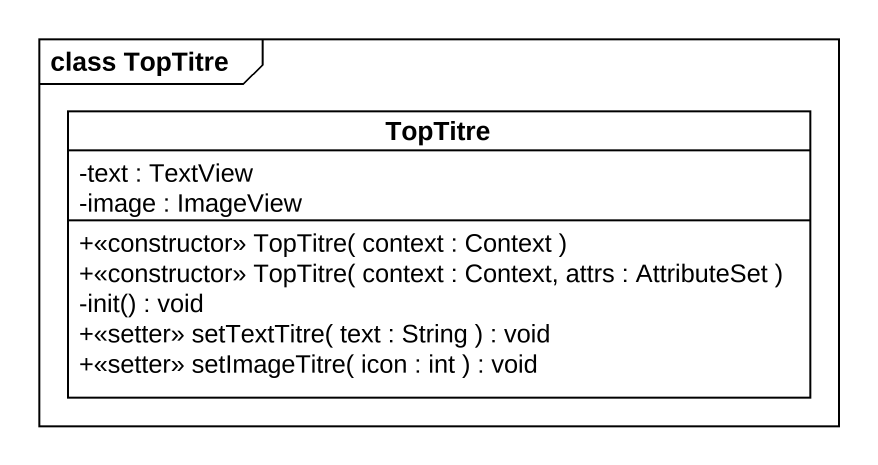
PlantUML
@startuml
mainframe class TopTitre
hide circle
hide empty members
skinparam classAttributeIconSize 0
class TopTitre {
  -text : TextView
  -image : ImageView
  +<<constructor>> TopTitre( context : Context )
  +<<constructor>> TopTitre( context : Context, attrs : AttributeSet )
  -init() : void
  +<<setter>> setTextTitre( text : String ) : void
  +<<setter>> setImageTitre( icon : int ) : void
}
@enduml
